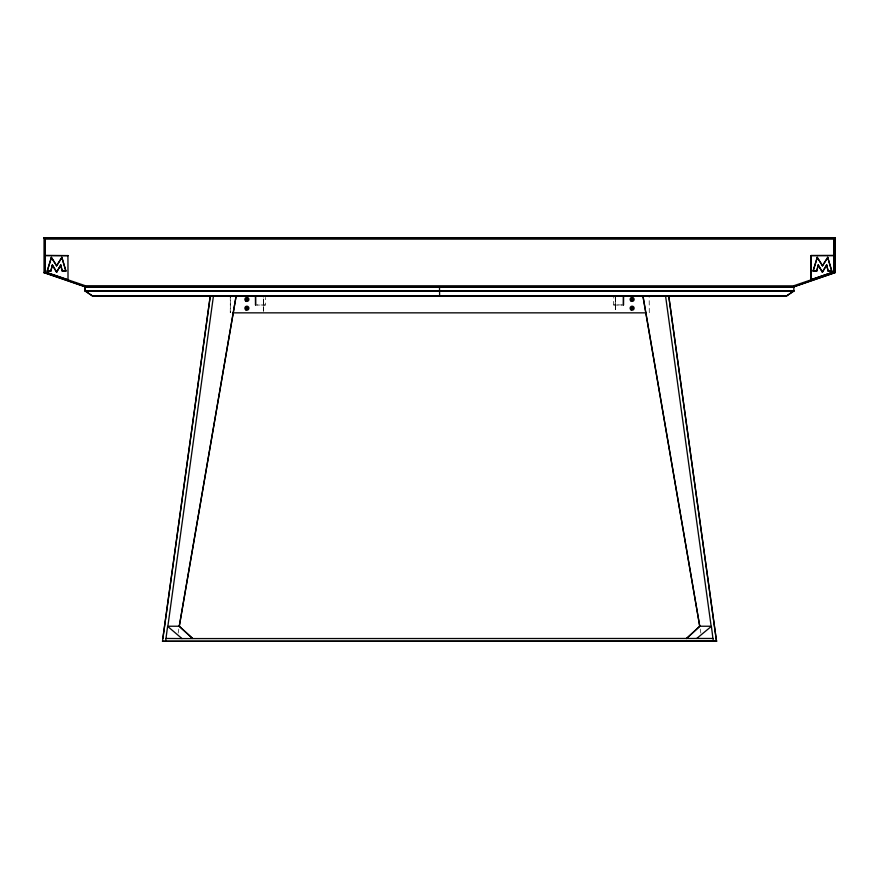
<?xml version="1.0" encoding="UTF-8"?>
<svg xmlns="http://www.w3.org/2000/svg" width="879" height="879" viewBox="0 0 879 879"><rect width="100%" height="100%" fill="white"/><g stroke="black" fill="none" stroke-linecap="round" stroke-linejoin="round"><path stroke-width="0.66" stroke-dasharray="4.39 3.3" d="M178.162 633.078L178.822 629.034M255.229 305.046L265.282 305.046L265.392 297.421M265.282 305.046L256.855 304.925M649.284 312.726L649.163 296.168M622.156 304.925L613.63 304.925L613.63 297.421M613.729 305.046L623.782 305.046M230.243 296.168L230.364 312.726M230.243 312.726L230.364 296.168M263.656 304.925L263.656 296.168M700.2 629.034L700.849 633.078M615.652 297.443L615.652 311.452M615.531 297.443L615.531 311.452M615.355 296.168L615.256 305.046L615.212 296.168M263.48 311.452L263.48 297.443L263.359 312.726"/><path stroke-width="1.32" d="M439.5 286.972L439.632 296.047L92.504 295.981L85.164 290.916L85.164 286.818L793.957 286.939L85.043 286.939L85.043 290.916L92.57 296.047L786.43 296.047L793.858 291.092L793.836 286.818M822.436 265.458L817.184 257.305L822.436 265.887L827.688 257.305L831.787 271.128L828.15 271.128L826.623 264.799L828.15 271.128M835.05 237.813L835.05 272.578L833.918 271.963L833.907 255.525L811.075 255.525L811.064 279.786L833.995 271.842L834.017 238.857L834.962 237.715L44.038 237.715L44.038 272.699L85.23 286.818L85.571 285.763L793.462 285.862L833.984 272.04L834.094 238.802L45.038 238.67L45.016 272.04L85.384 285.741L85.043 286.796M245.911 299.772C245.516 296.794 249.823 299.607 246.944 300.442M245.911 308.562C245.516 305.584 249.834 308.397 246.944 309.243M632.012 300.431C628.727 298.036 635.605 298.223 632.177 300.442M632.012 309.221C628.727 306.826 635.594 307.013 632.177 309.243M44.038 272.699L45.093 271.875L45.093 255.525L68.024 255.624L45.093 255.525M165.615 641.044L167.614 626.353L182.008 638.583L712.946 638.462L713.407 641.044M60.673 265.392L60.75 264.755L56.564 272.259L60.673 265.392L62.277 271.128L65.914 271.128L61.816 257.305L56.564 265.887L51.312 257.305L56.564 265.458M162.835 638.462L210.268 296.069L162.494 641.285L716.517 641.285L668.743 296.069L716.517 641.285M235.957 296.322L213.399 296.311L167.867 626.233L179.283 626.233L192.589 638.462L179.25 626.353L236.077 296.311L179.283 626.233M65.914 271.128L61.816 257.305M831.787 271.128L827.688 257.305M51.312 257.305L47.213 271.128L50.85 271.128L52.388 264.81L56.564 271.809M50.85 271.128L52.388 264.81M817.184 257.305L813.086 271.128L816.723 271.128L818.25 264.799L822.436 272.259L826.546 265.392M816.723 271.128L818.25 264.744M47.213 271.128L51.389 257.855M813.086 271.128L817.261 257.855M623.519 304.925L623.475 296.047L623.376 304.925M246.878 299.102L247.482 298.915L247.449 299.904M246.878 307.892L247.482 307.716L247.449 308.705M632.111 299.102L632.869 299.245L632.397 300.113M632.111 307.892L632.869 308.035L632.397 308.903M247.537 299.552L246.516 298.739L246.581 300.091M632.539 299.442L631.858 298.684L631.529 299.871M632.539 308.232L631.858 307.474L631.529 308.661M246.592 299.717L247.438 299.783M246.592 308.507L247.438 308.573M631.836 308.507L632.77 308.364M247.274 307.628L246.252 307.771L246.581 308.881M246.581 299.113L246.505 299.948L247.076 299.629M631.693 299.354L631.572 299.014M631.474 299.223L631.957 300.047L632.77 299.574M246.658 308.375L247.076 308.419M631.891 308.375L632.309 308.419M822.436 271.798L826.623 264.799M643.054 296.322L699.761 626.353L686.444 638.583L699.739 626.233L711.144 626.233L665.612 296.311L642.934 296.311L699.761 626.353M56.564 265.887L61.739 257.855M822.436 265.887L827.611 257.855M793.836 290.916L786.43 296.047M62.277 271.128L60.75 264.81M255.646 304.925L255.536 296.047L255.492 304.925M67.925 255.525L68.024 279.72L45.093 271.974L44.994 238.857L44.038 237.945L834.962 237.715M835.05 272.578L833.907 271.864L810.976 279.72L811.075 255.525M43.95 272.578L45.093 271.974M793.638 285.829L793.924 286.708L834.852 272.644L834.83 237.813L833.962 238.67L45.093 238.769L44.038 237.715M793.77 286.818L834.962 272.699M793.858 291.092L85.043 290.916M810.976 255.613L833.907 255.525M47.521 270.897L50.674 270.897M62.453 270.897L65.606 270.897M813.394 270.897L816.547 270.897M828.326 270.897L831.479 270.897M793.957 290.916L85.142 291.092M786.496 295.981L439.5 295.893M210.037 296.311L213.399 296.311M665.612 296.311L669.095 296.311M233.111 312.847L646.417 312.847M716.759 641.044L162.494 641.285M166.065 638.462L182.008 638.583M85.263 286.73L44.038 272.49M246.779 300.431L245.911 299.772M246.779 309.221L245.911 308.562M696.739 638.462L711.397 626.353L712.946 638.462M818.338 265.392L822.436 272.259M52.465 265.392L56.564 272.259M631.122 301.145A2.011 2.011 0 0 0 634.133 299.398A2.011 2.011 0 0 0 631.122 297.662A2.011 2.011 0 0 0 631.122 301.145M631.122 309.935A2.011 2.011 0 0 0 634.133 308.188A2.011 2.011 0 0 0 631.122 306.452A2.011 2.011 0 0 0 631.122 309.935M245.878 301.145A2.011 2.011 0 0 0 248.9 299.398A2.011 2.011 0 0 0 245.878 297.662A2.011 2.011 0 0 0 245.878 301.145M245.878 309.935A2.011 2.011 0 0 0 248.9 308.188A2.011 2.011 0 0 0 245.878 306.452A2.011 2.011 0 0 0 245.878 309.935"/></g></svg>
